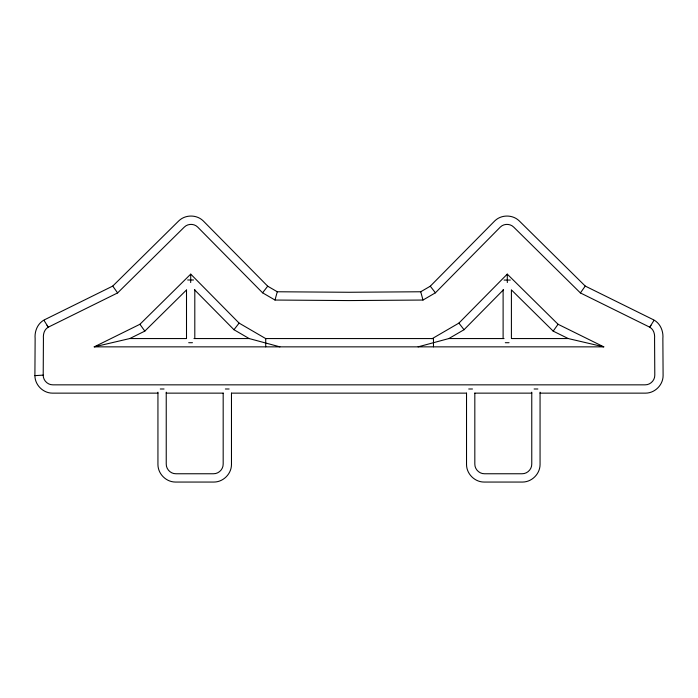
<?xml version="1.0" encoding="UTF-8"?>
<svg xmlns="http://www.w3.org/2000/svg" width="698" height="698" viewBox="0 0 698 698"><rect width="100%" height="100%" fill="white"/><g stroke="black" fill="none" stroke-linecap="round" stroke-linejoin="round"><path stroke-width="1.05" d="M157.94 393.14L52.394 393.14C43.075 393.122 34.917 384.956 34.9 375.637L35.136 338.609C34.455 331.41 37.439 323.837 43.852 320.112L48.258 327.179C44.201 329.439 43.006 334.307 43.433 338.635L43.206 375.123C43.093 380.375 47.682 384.956 52.935 384.842L645.065 384.842C650.318 384.956 654.907 380.375 654.794 375.123L654.567 338.635C654.994 334.307 653.808 329.439 649.742 327.188L580.387 292.924L513.78 227.173C510.238 223.517 503.93 223.43 500.335 227.059L435.421 292.811L422.997 300.044L349 300.568L275.003 300.044L262.579 292.811L197.665 227.059C194.07 223.43 187.771 223.517 184.228 227.164L117.613 292.924L48.258 327.188M190.685 282.542L190.737 274.131L239.1 323.104L265.99 338.757M275.003 300.035L277.272 291.764L267.709 286.197L203.162 220.83C196.618 214.426 185.284 214.478 178.767 220.891L112.736 286.084L44.384 319.841M649.943 327.283L650.911 325.32M649.742 327.179L654.148 320.112C660.561 323.837 663.545 331.41 662.864 338.609L663.1 375.637C663.083 384.956 654.925 393.122 645.606 393.14L540.06 393.14M511.651 338.556L568.233 338.556L553.182 331.122L558.06 324.273L603.779 346.854L94.221 346.854L139.94 324.273L190.737 274.122M580.387 292.924L585.256 286.084L653.616 319.841M193.948 338.556L249.151 338.556L233.97 329.718L239.091 323.104M262.579 292.811L267.709 286.197M277.272 291.764L349 292.27L420.728 291.764L430.291 286.197L494.838 220.83C501.382 214.426 512.716 214.478 519.233 220.891L585.264 286.084M432.01 338.757L458.9 323.104L507.263 274.122L558.06 324.273M504.052 338.556L448.849 338.556L464.03 329.718L503.537 289.705M186.349 338.556L129.767 338.556L144.818 331.122L186.078 290.385M418.093 346.854L448.744 338.582M94.221 346.854L129.252 338.678M34.909 375.637L43.197 375.123M187.657 279.985L193.529 279.985M504.087 280.072L510.308 280.072M188.696 342.709L192.465 342.709M505.3 342.709L509.06 342.709M160.278 388.995L164.047 388.995M225.367 388.995L229.136 388.995M468.716 388.995L472.476 388.995M534.11 388.995L537.87 388.995M166.237 393.14L223.177 393.14M231.474 393.14L466.526 393.14M474.823 393.14L531.763 393.14M568.748 338.678L603.779 346.854M249.256 338.582L279.907 346.854M511.922 290.385L553.182 331.122M194.463 289.705L233.97 329.718M430.291 286.197L435.421 292.811M458.909 323.104L464.03 329.718M112.744 286.084L117.613 292.924M139.94 324.273L144.818 331.114M47.089 325.32L48.057 327.283M420.728 291.764L422.997 300.035M507.263 274.131L507.315 282.542M540.06 392.189L540.06 464.563C540.034 473.881 531.885 482.03 522.566 482.056L484.019 482.056C474.701 482.03 466.552 473.881 466.526 464.563L466.526 393.114M531.763 392.189L531.763 464.022C531.876 469.283 527.287 473.872 522.025 473.759L484.56 473.759C479.299 473.872 474.71 469.283 474.823 464.022L474.823 393.114M511.407 289.792L511.407 338.382M503.11 289.792L503.11 338.382M433.475 346.854L433.475 338.565L265.72 338.556L265.72 346.854M231.474 393.114L231.474 464.563C231.448 473.881 223.299 482.03 213.981 482.056L175.434 482.056C166.115 482.03 157.966 473.881 157.94 464.563L157.94 392.189M223.177 393.114L223.177 464.022C223.29 469.283 218.701 473.872 213.44 473.759L175.975 473.759C170.713 473.872 166.124 469.283 166.237 464.022L166.237 392.189M194.803 289.722L194.803 338.382M186.506 289.722L186.506 338.382"/></g></svg>
